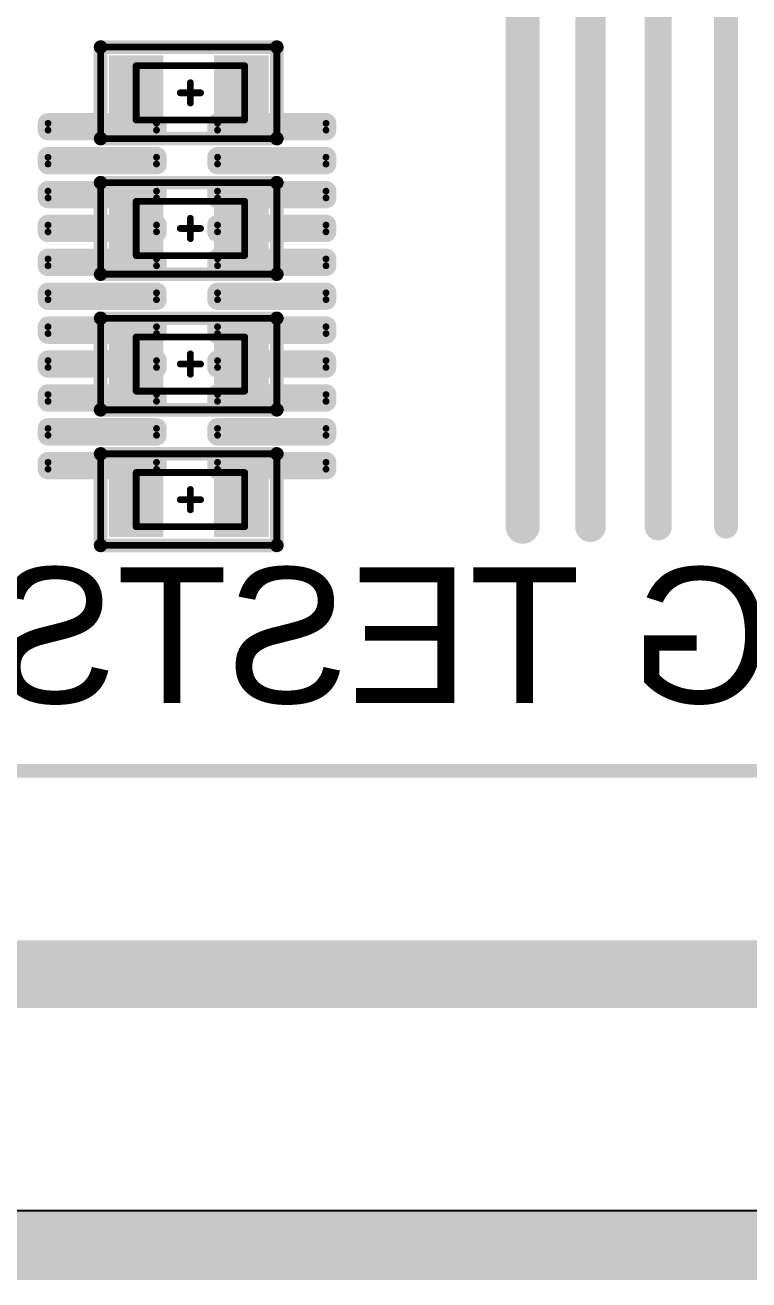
# Model space of a CAD drawing. Header units: millimetres. Extents: x 169 to 355, y 129 to 253.
# Drawn here: x 253.36 to 264.04, y 129.49 to 148 of the extents above; entities that cross this region are included whole.
import ezdxf

# ---------------------------------------------------------------- set-up
doc = ezdxf.new("R2010")
doc.units = ezdxf.units.MM
for name, color, linetype in [('BottomLayer', 5, 'Continuous'), ('BottomOverlay', 54, 'Continuous'), ('BottomPaste', 16, 'Continuous'), ('BottomSolder', 6, 'Continuous'), ('InternalPlane1', 76, 'Continuous'), ('Mechanical1', 6, 'Continuous'), ('Mechanical15', 56, 'Continuous'), ('TopLayer', 1, 'Continuous'), ('TopOverlay', 2, 'Continuous'), ('TopPaste', 8, 'Continuous'), ('TopSolder', 216, 'Continuous')]:
    doc.layers.add(name, color=color, linetype=linetype)

# ---------------------------------------------------------------- blocks, each defined once
blk = doc.blocks.new('R0603_1486')
at = {"layer": 'Mechanical1', "const_width": 0.1}
for points in [[(0.8, 0.4), (-0.8, 0.4)], [(-0.8, 0.4), (-0.8, -0.4)], [(0.8, 0.4), (0.8, -0.4)], [(0.8, -0.4), (-0.8, -0.4)]]:
    blk.add_lwpolyline(points, dxfattribs=at)
at = {"layer": 'Mechanical1', "const_width": 0.05}
for points in [[(-0.825, 0.4, 1), (-0.775, 0.4, 1)], [(-0.825, 0.4, 1), (-0.775, 0.4, 1)], [(0.775, 0.4, 1), (0.825, 0.4, 1)], [(0.775, 0.4, 1), (0.825, 0.4, 1)], [(-0.825, -0.4, 1), (-0.775, -0.4, 1)], [(-0.825, -0.4, 1), (-0.775, -0.4, 1)], [(0.775, -0.4, 1), (0.825, -0.4, 1)], [(0.775, -0.4, 1), (0.825, -0.4, 1)]]:
    blk.add_lwpolyline(points, format="xyb", close=True, dxfattribs=at)
at = {"layer": 'Mechanical15', "const_width": 0.1}
for points in [[(1.325, 0.675), (-1.275, 0.675)], [(-1.275, 0.675), (-1.275, -0.675)], [(1.325, 0.675), (1.325, -0.675)], [(0, 0.15), (0, -0.15)], [(0.15, 0), (-0.15, 0)], [(1.325, -0.675), (-1.275, -0.675)]]:
    blk.add_lwpolyline(points, dxfattribs=at)
at = {"layer": 'Mechanical15', "const_width": 0.05}
for points in [[(-1.3, 0.675, 1), (-1.25, 0.675, 1)], [(-1.3, 0.675, 1), (-1.25, 0.675, 1)], [(1.3, 0.675, 1), (1.35, 0.675, 1)], [(1.3, 0.675, 1), (1.35, 0.675, 1)], [(-0.025, 0.15, 1), (0.025, 0.15, 1)], [(-0.175, 0, 1), (-0.125, 0, 1)], [(0.125, 0, 1), (0.175, 0, 1)], [(-0.025, -0.15, 1), (0.025, -0.15, 1)], [(-1.3, -0.675, 1), (-1.25, -0.675, 1)], [(-1.3, -0.675, 1), (-1.25, -0.675, 1)], [(1.3, -0.675, 1), (1.35, -0.675, 1)], [(1.3, -0.675, 1), (1.35, -0.675, 1)]]:
    blk.add_lwpolyline(points, format="xyb", close=True, dxfattribs=at)
at = {"layer": 'TopLayer'}
for points in [[(-1.05, 0.45), (-1.05, -0.45), (-0.45, 0.45), (-0.45, -0.45)], [(0.5, 0.45), (0.5, -0.45), (1.1, 0.45), (1.1, -0.45)]]:
    blk.add_solid(points, dxfattribs=at)
at = {"layer": 'TopOverlay', "const_width": 0.2}
for points in [[(1.325, 0.675), (-1.275, 0.675)], [(-1.275, 0.675), (-1.275, -0.675)], [(1.325, 0.675), (1.325, -0.675)], [(1.325, -0.675), (-1.275, -0.675)]]:
    blk.add_lwpolyline(points, dxfattribs=at)
at = {"layer": 'TopOverlay', "const_width": 0.1}
for points in [[(-1.325, 0.675, 1), (-1.225, 0.675, 1)], [(-1.325, 0.675, 1), (-1.225, 0.675, 1)], [(1.275, 0.675, 1), (1.375, 0.675, 1)], [(1.275, 0.675, 1), (1.375, 0.675, 1)], [(-1.325, -0.675, 1), (-1.225, -0.675, 1)], [(-1.325, -0.675, 1), (-1.225, -0.675, 1)], [(1.275, -0.675, 1), (1.375, -0.675, 1)], [(1.275, -0.675, 1), (1.375, -0.675, 1)]]:
    blk.add_lwpolyline(points, format="xyb", close=True, dxfattribs=at)
at = {"layer": 'TopPaste'}
for points in [[(-1.05, 0.45), (-1.05, -0.45), (-0.45, 0.45), (-0.45, -0.45)], [(0.5, 0.45), (0.5, -0.45), (1.1, 0.45), (1.1, -0.45)]]:
    blk.add_solid(points, dxfattribs=at)
at = {"layer": 'TopSolder'}
for points in [[(-1.152, 0.552), (-1.152, -0.552), (-0.348, 0.552), (-0.348, -0.552)], [(0.398, 0.552), (0.398, -0.552), (1.202, 0.552), (1.202, -0.552)]]:
    blk.add_solid(points, dxfattribs=at)
blk = doc.blocks.new('R0603_1487')
at = {"layer": 'Mechanical1', "const_width": 0.1}
for points in [[(0.8, 0.4), (-0.8, 0.4)], [(-0.8, 0.4), (-0.8, -0.4)], [(0.8, 0.4), (0.8, -0.4)], [(0.8, -0.4), (-0.8, -0.4)]]:
    blk.add_lwpolyline(points, dxfattribs=at)
at = {"layer": 'Mechanical1', "const_width": 0.05}
for points in [[(-0.825, 0.4, 1), (-0.775, 0.4, 1)], [(-0.825, 0.4, 1), (-0.775, 0.4, 1)], [(0.775, 0.4, 1), (0.825, 0.4, 1)], [(0.775, 0.4, 1), (0.825, 0.4, 1)], [(-0.825, -0.4, 1), (-0.775, -0.4, 1)], [(-0.825, -0.4, 1), (-0.775, -0.4, 1)], [(0.775, -0.4, 1), (0.825, -0.4, 1)], [(0.775, -0.4, 1), (0.825, -0.4, 1)]]:
    blk.add_lwpolyline(points, format="xyb", close=True, dxfattribs=at)
at = {"layer": 'Mechanical15', "const_width": 0.1}
for points in [[(1.325, 0.675), (-1.275, 0.675)], [(-1.275, 0.675), (-1.275, -0.675)], [(1.325, 0.675), (1.325, -0.675)], [(0, 0.15), (0, -0.15)], [(0.15, 0), (-0.15, 0)], [(1.325, -0.675), (-1.275, -0.675)]]:
    blk.add_lwpolyline(points, dxfattribs=at)
at = {"layer": 'Mechanical15', "const_width": 0.05}
for points in [[(-1.3, 0.675, 1), (-1.25, 0.675, 1)], [(-1.3, 0.675, 1), (-1.25, 0.675, 1)], [(1.3, 0.675, 1), (1.35, 0.675, 1)], [(1.3, 0.675, 1), (1.35, 0.675, 1)], [(-0.025, 0.15, 1), (0.025, 0.15, 1)], [(-0.175, 0, 1), (-0.125, 0, 1)], [(0.125, 0, 1), (0.175, 0, 1)], [(-0.025, -0.15, 1), (0.025, -0.15, 1)], [(-1.3, -0.675, 1), (-1.25, -0.675, 1)], [(-1.3, -0.675, 1), (-1.25, -0.675, 1)], [(1.3, -0.675, 1), (1.35, -0.675, 1)], [(1.3, -0.675, 1), (1.35, -0.675, 1)]]:
    blk.add_lwpolyline(points, format="xyb", close=True, dxfattribs=at)
at = {"layer": 'TopLayer'}
for points in [[(-1.05, 0.45), (-1.05, -0.45), (-0.45, 0.45), (-0.45, -0.45)], [(0.5, 0.45), (0.5, -0.45), (1.1, 0.45), (1.1, -0.45)]]:
    blk.add_solid(points, dxfattribs=at)
at = {"layer": 'TopOverlay', "const_width": 0.2}
for points in [[(1.325, 0.675), (-1.275, 0.675)], [(-1.275, 0.675), (-1.275, -0.675)], [(1.325, 0.675), (1.325, -0.675)], [(1.325, -0.675), (-1.275, -0.675)]]:
    blk.add_lwpolyline(points, dxfattribs=at)
at = {"layer": 'TopOverlay', "const_width": 0.1}
for points in [[(-1.325, 0.675, 1), (-1.225, 0.675, 1)], [(-1.325, 0.675, 1), (-1.225, 0.675, 1)], [(1.275, 0.675, 1), (1.375, 0.675, 1)], [(1.275, 0.675, 1), (1.375, 0.675, 1)], [(-1.325, -0.675, 1), (-1.225, -0.675, 1)], [(-1.325, -0.675, 1), (-1.225, -0.675, 1)], [(1.275, -0.675, 1), (1.375, -0.675, 1)], [(1.275, -0.675, 1), (1.375, -0.675, 1)]]:
    blk.add_lwpolyline(points, format="xyb", close=True, dxfattribs=at)
at = {"layer": 'TopPaste'}
for points in [[(-1.05, 0.45), (-1.05, -0.45), (-0.45, 0.45), (-0.45, -0.45)], [(0.5, 0.45), (0.5, -0.45), (1.1, 0.45), (1.1, -0.45)]]:
    blk.add_solid(points, dxfattribs=at)
at = {"layer": 'TopSolder'}
for points in [[(-1.152, 0.552), (-1.152, -0.552), (-0.348, 0.552), (-0.348, -0.552)], [(0.398, 0.552), (0.398, -0.552), (1.202, 0.552), (1.202, -0.552)]]:
    blk.add_solid(points, dxfattribs=at)
blk = doc.blocks.new('R0603_1488')
at = {"layer": 'Mechanical1', "const_width": 0.1}
for points in [[(0.8, 0.4), (-0.8, 0.4)], [(-0.8, 0.4), (-0.8, -0.4)], [(0.8, 0.4), (0.8, -0.4)], [(0.8, -0.4), (-0.8, -0.4)]]:
    blk.add_lwpolyline(points, dxfattribs=at)
at = {"layer": 'Mechanical1', "const_width": 0.05}
for points in [[(-0.825, 0.4, 1), (-0.775, 0.4, 1)], [(-0.825, 0.4, 1), (-0.775, 0.4, 1)], [(0.775, 0.4, 1), (0.825, 0.4, 1)], [(0.775, 0.4, 1), (0.825, 0.4, 1)], [(-0.825, -0.4, 1), (-0.775, -0.4, 1)], [(-0.825, -0.4, 1), (-0.775, -0.4, 1)], [(0.775, -0.4, 1), (0.825, -0.4, 1)], [(0.775, -0.4, 1), (0.825, -0.4, 1)]]:
    blk.add_lwpolyline(points, format="xyb", close=True, dxfattribs=at)
at = {"layer": 'Mechanical15', "const_width": 0.1}
for points in [[(1.325, 0.675), (-1.275, 0.675)], [(-1.275, 0.675), (-1.275, -0.675)], [(1.325, 0.675), (1.325, -0.675)], [(0, 0.15), (0, -0.15)], [(0.15, 0), (-0.15, 0)], [(1.325, -0.675), (-1.275, -0.675)]]:
    blk.add_lwpolyline(points, dxfattribs=at)
at = {"layer": 'Mechanical15', "const_width": 0.05}
for points in [[(-1.3, 0.675, 1), (-1.25, 0.675, 1)], [(-1.3, 0.675, 1), (-1.25, 0.675, 1)], [(1.3, 0.675, 1), (1.35, 0.675, 1)], [(1.3, 0.675, 1), (1.35, 0.675, 1)], [(-0.025, 0.15, 1), (0.025, 0.15, 1)], [(-0.175, 0, 1), (-0.125, 0, 1)], [(0.125, 0, 1), (0.175, 0, 1)], [(-0.025, -0.15, 1), (0.025, -0.15, 1)], [(-1.3, -0.675, 1), (-1.25, -0.675, 1)], [(-1.3, -0.675, 1), (-1.25, -0.675, 1)], [(1.3, -0.675, 1), (1.35, -0.675, 1)], [(1.3, -0.675, 1), (1.35, -0.675, 1)]]:
    blk.add_lwpolyline(points, format="xyb", close=True, dxfattribs=at)
at = {"layer": 'TopLayer'}
for points in [[(-1.05, 0.45), (-1.05, -0.45), (-0.45, 0.45), (-0.45, -0.45)], [(0.5, 0.45), (0.5, -0.45), (1.1, 0.45), (1.1, -0.45)]]:
    blk.add_solid(points, dxfattribs=at)
at = {"layer": 'TopOverlay', "const_width": 0.2}
for points in [[(1.325, 0.675), (-1.275, 0.675)], [(-1.275, 0.675), (-1.275, -0.675)], [(1.325, 0.675), (1.325, -0.675)], [(1.325, -0.675), (-1.275, -0.675)]]:
    blk.add_lwpolyline(points, dxfattribs=at)
at = {"layer": 'TopOverlay', "const_width": 0.1}
for points in [[(-1.325, 0.675, 1), (-1.225, 0.675, 1)], [(-1.325, 0.675, 1), (-1.225, 0.675, 1)], [(1.275, 0.675, 1), (1.375, 0.675, 1)], [(1.275, 0.675, 1), (1.375, 0.675, 1)], [(-1.325, -0.675, 1), (-1.225, -0.675, 1)], [(-1.325, -0.675, 1), (-1.225, -0.675, 1)], [(1.275, -0.675, 1), (1.375, -0.675, 1)], [(1.275, -0.675, 1), (1.375, -0.675, 1)]]:
    blk.add_lwpolyline(points, format="xyb", close=True, dxfattribs=at)
at = {"layer": 'TopPaste'}
for points in [[(-1.05, 0.45), (-1.05, -0.45), (-0.45, 0.45), (-0.45, -0.45)], [(0.5, 0.45), (0.5, -0.45), (1.1, 0.45), (1.1, -0.45)]]:
    blk.add_solid(points, dxfattribs=at)
at = {"layer": 'TopSolder'}
for points in [[(-1.152, 0.552), (-1.152, -0.552), (-0.348, 0.552), (-0.348, -0.552)], [(0.398, 0.552), (0.398, -0.552), (1.202, 0.552), (1.202, -0.552)]]:
    blk.add_solid(points, dxfattribs=at)
blk = doc.blocks.new('R0603_1489')
at = {"layer": 'Mechanical1', "const_width": 0.1}
for points in [[(0.8, 0.4), (-0.8, 0.4)], [(-0.8, 0.4), (-0.8, -0.4)], [(0.8, 0.4), (0.8, -0.4)], [(0.8, -0.4), (-0.8, -0.4)]]:
    blk.add_lwpolyline(points, dxfattribs=at)
at = {"layer": 'Mechanical1', "const_width": 0.05}
for points in [[(-0.825, 0.4, 1), (-0.775, 0.4, 1)], [(-0.825, 0.4, 1), (-0.775, 0.4, 1)], [(0.775, 0.4, 1), (0.825, 0.4, 1)], [(0.775, 0.4, 1), (0.825, 0.4, 1)], [(-0.825, -0.4, 1), (-0.775, -0.4, 1)], [(-0.825, -0.4, 1), (-0.775, -0.4, 1)], [(0.775, -0.4, 1), (0.825, -0.4, 1)], [(0.775, -0.4, 1), (0.825, -0.4, 1)]]:
    blk.add_lwpolyline(points, format="xyb", close=True, dxfattribs=at)
at = {"layer": 'Mechanical15', "const_width": 0.1}
for points in [[(1.325, 0.675), (-1.275, 0.675)], [(-1.275, 0.675), (-1.275, -0.675)], [(1.325, 0.675), (1.325, -0.675)], [(0, 0.15), (0, -0.15)], [(0.15, 0), (-0.15, 0)], [(1.325, -0.675), (-1.275, -0.675)]]:
    blk.add_lwpolyline(points, dxfattribs=at)
at = {"layer": 'Mechanical15', "const_width": 0.05}
for points in [[(-1.3, 0.675, 1), (-1.25, 0.675, 1)], [(-1.3, 0.675, 1), (-1.25, 0.675, 1)], [(1.3, 0.675, 1), (1.35, 0.675, 1)], [(1.3, 0.675, 1), (1.35, 0.675, 1)], [(-0.025, 0.15, 1), (0.025, 0.15, 1)], [(-0.175, 0, 1), (-0.125, 0, 1)], [(0.125, 0, 1), (0.175, 0, 1)], [(-0.025, -0.15, 1), (0.025, -0.15, 1)], [(-1.3, -0.675, 1), (-1.25, -0.675, 1)], [(-1.3, -0.675, 1), (-1.25, -0.675, 1)], [(1.3, -0.675, 1), (1.35, -0.675, 1)], [(1.3, -0.675, 1), (1.35, -0.675, 1)]]:
    blk.add_lwpolyline(points, format="xyb", close=True, dxfattribs=at)
at = {"layer": 'TopLayer'}
for points in [[(-1.05, 0.45), (-1.05, -0.45), (-0.45, 0.45), (-0.45, -0.45)], [(0.5, 0.45), (0.5, -0.45), (1.1, 0.45), (1.1, -0.45)]]:
    blk.add_solid(points, dxfattribs=at)
at = {"layer": 'TopOverlay', "const_width": 0.2}
for points in [[(1.325, 0.675), (-1.275, 0.675)], [(-1.275, 0.675), (-1.275, -0.675)], [(1.325, 0.675), (1.325, -0.675)], [(1.325, -0.675), (-1.275, -0.675)]]:
    blk.add_lwpolyline(points, dxfattribs=at)
at = {"layer": 'TopOverlay', "const_width": 0.1}
for points in [[(-1.325, 0.675, 1), (-1.225, 0.675, 1)], [(-1.325, 0.675, 1), (-1.225, 0.675, 1)], [(1.275, 0.675, 1), (1.375, 0.675, 1)], [(1.275, 0.675, 1), (1.375, 0.675, 1)], [(-1.325, -0.675, 1), (-1.225, -0.675, 1)], [(-1.325, -0.675, 1), (-1.225, -0.675, 1)], [(1.275, -0.675, 1), (1.375, -0.675, 1)], [(1.275, -0.675, 1), (1.375, -0.675, 1)]]:
    blk.add_lwpolyline(points, format="xyb", close=True, dxfattribs=at)
at = {"layer": 'TopPaste'}
for points in [[(-1.05, 0.45), (-1.05, -0.45), (-0.45, 0.45), (-0.45, -0.45)], [(0.5, 0.45), (0.5, -0.45), (1.1, 0.45), (1.1, -0.45)]]:
    blk.add_solid(points, dxfattribs=at)
at = {"layer": 'TopSolder'}
for points in [[(-1.152, 0.552), (-1.152, -0.552), (-0.348, 0.552), (-0.348, -0.552)], [(0.398, 0.552), (0.398, -0.552), (1.202, 0.552), (1.202, -0.552)]]:
    blk.add_solid(points, dxfattribs=at)

msp = doc.modelspace()

# ---------------------------------------------------------------- linework, layer by layer
at = {"layer": 'BottomLayer'}
for points, const_width in [([(260.7, 140.6), (260.7, 164.6)], 0.5), ([(261.7, 140.6), (261.7, 164.6)], 0.45), ([(262.7, 140.6), (262.7, 164.6)], 0.4), ([(263.7, 140.6), (263.7, 164.6)], 0.35), ([(174, 134), (336, 134)], 1)]:
    msp.add_lwpolyline(points, dxfattribs=dict(at, const_width=const_width))
for points, const_width in [([(253.675, 146.55, 1), (253.725, 146.55, 1)], 0.05), ([(255.275, 146.55, 1), (255.325, 146.55, 1)], 0.05), ([(256.175, 146.55, 1), (256.225, 146.55, 1)], 0.05), ([(257.775, 146.55, 1), (257.825, 146.55, 1)], 0.05), ([(253.675, 146.45, 1), (253.725, 146.45, 1)], 0.05), ([(255.275, 146.45, 1), (255.325, 146.45, 1)], 0.05), ([(256.175, 146.45, 1), (256.225, 146.45, 1)], 0.05), ([(257.775, 146.45, 1), (257.825, 146.45, 1)], 0.05), ([(253.675, 146.05, 1), (253.725, 146.05, 1)], 0.05), ([(255.275, 146.05, 1), (255.325, 146.05, 1)], 0.05), ([(256.175, 146.05, 1), (256.225, 146.05, 1)], 0.05), ([(257.775, 146.05, 1), (257.825, 146.05, 1)], 0.05), ([(253.675, 145.95, 1), (253.725, 145.95, 1)], 0.05), ([(255.275, 145.95, 1), (255.325, 145.95, 1)], 0.05), ([(256.175, 145.95, 1), (256.225, 145.95, 1)], 0.05), ([(257.775, 145.95, 1), (257.825, 145.95, 1)], 0.05), ([(253.675, 145.55, 1), (253.725, 145.55, 1)], 0.05), ([(253.675, 145.45, 1), (253.725, 145.45, 1)], 0.05), ([(255.275, 145.55, 1), (255.325, 145.55, 1)], 0.05), ([(255.275, 145.45, 1), (255.325, 145.45, 1)], 0.05), ([(256.175, 145.55, 1), (256.225, 145.55, 1)], 0.05), ([(256.175, 145.45, 1), (256.225, 145.45, 1)], 0.05), ([(257.775, 145.55, 1), (257.825, 145.55, 1)], 0.05), ([(257.775, 145.45, 1), (257.825, 145.45, 1)], 0.05), ([(253.675, 145.05, 1), (253.725, 145.05, 1)], 0.05), ([(255.275, 145.05, 1), (255.325, 145.05, 1)], 0.05), ([(256.175, 145.05, 1), (256.225, 145.05, 1)], 0.05), ([(257.775, 145.05, 1), (257.825, 145.05, 1)], 0.05), ([(253.675, 144.95, 1), (253.725, 144.95, 1)], 0.05), ([(255.275, 144.95, 1), (255.325, 144.95, 1)], 0.05), ([(256.175, 144.95, 1), (256.225, 144.95, 1)], 0.05), ([(257.775, 144.95, 1), (257.825, 144.95, 1)], 0.05), ([(253.675, 144.55, 1), (253.725, 144.55, 1)], 0.05), ([(255.275, 144.55, 1), (255.325, 144.55, 1)], 0.05), ([(256.175, 144.55, 1), (256.225, 144.55, 1)], 0.05), ([(257.775, 144.55, 1), (257.825, 144.55, 1)], 0.05), ([(253.675, 144.45, 1), (253.725, 144.45, 1)], 0.05), ([(255.275, 144.45, 1), (255.325, 144.45, 1)], 0.05), ([(256.175, 144.45, 1), (256.225, 144.45, 1)], 0.05), ([(257.775, 144.45, 1), (257.825, 144.45, 1)], 0.05), ([(253.675, 144.05, 1), (253.725, 144.05, 1)], 0.05), ([(253.675, 143.95, 1), (253.725, 143.95, 1)], 0.05), ([(255.275, 144.05, 1), (255.325, 144.05, 1)], 0.05), ([(255.275, 143.95, 1), (255.325, 143.95, 1)], 0.05), ([(256.175, 144.05, 1), (256.225, 144.05, 1)], 0.05), ([(256.175, 143.95, 1), (256.225, 143.95, 1)], 0.05), ([(257.775, 144.05, 1), (257.825, 144.05, 1)], 0.05), ([(257.775, 143.95, 1), (257.825, 143.95, 1)], 0.05), ([(253.675, 143.55, 1), (253.725, 143.55, 1)], 0.05), ([(253.675, 143.45, 1), (253.725, 143.45, 1)], 0.05), ([(255.275, 143.55, 1), (255.325, 143.55, 1)], 0.05), ([(255.275, 143.45, 1), (255.325, 143.45, 1)], 0.05), ([(256.175, 143.55, 1), (256.225, 143.55, 1)], 0.05), ([(256.175, 143.45, 1), (256.225, 143.45, 1)], 0.05), ([(257.775, 143.55, 1), (257.825, 143.55, 1)], 0.05), ([(257.775, 143.45, 1), (257.825, 143.45, 1)], 0.05), ([(253.675, 143.05, 1), (253.725, 143.05, 1)], 0.05), ([(255.275, 143.05, 1), (255.325, 143.05, 1)], 0.05), ([(256.175, 143.05, 1), (256.225, 143.05, 1)], 0.05), ([(257.775, 143.05, 1), (257.825, 143.05, 1)], 0.05), ([(253.675, 142.95, 1), (253.725, 142.95, 1)], 0.05), ([(255.275, 142.95, 1), (255.325, 142.95, 1)], 0.05), ([(256.175, 142.95, 1), (256.225, 142.95, 1)], 0.05), ([(257.775, 142.95, 1), (257.825, 142.95, 1)], 0.05), ([(253.675, 142.55, 1), (253.725, 142.55, 1)], 0.05), ([(255.275, 142.55, 1), (255.325, 142.55, 1)], 0.05), ([(256.175, 142.55, 1), (256.225, 142.55, 1)], 0.05), ([(257.775, 142.55, 1), (257.825, 142.55, 1)], 0.05), ([(253.675, 142.45, 1), (253.725, 142.45, 1)], 0.05), ([(255.275, 142.45, 1), (255.325, 142.45, 1)], 0.05), ([(256.175, 142.45, 1), (256.225, 142.45, 1)], 0.05), ([(257.775, 142.45, 1), (257.825, 142.45, 1)], 0.05), ([(253.675, 142.05, 1), (253.725, 142.05, 1)], 0.05), ([(253.675, 141.95, 1), (253.725, 141.95, 1)], 0.05), ([(255.275, 142.05, 1), (255.325, 142.05, 1)], 0.05), ([(255.275, 141.95, 1), (255.325, 141.95, 1)], 0.05), ([(256.175, 142.05, 1), (256.225, 142.05, 1)], 0.05), ([(256.175, 141.95, 1), (256.225, 141.95, 1)], 0.05), ([(257.775, 142.05, 1), (257.825, 142.05, 1)], 0.05), ([(257.775, 141.95, 1), (257.825, 141.95, 1)], 0.05), ([(253.675, 141.55, 1), (253.725, 141.55, 1)], 0.05), ([(255.275, 141.55, 1), (255.325, 141.55, 1)], 0.05), ([(256.175, 141.55, 1), (256.225, 141.55, 1)], 0.05), ([(257.775, 141.55, 1), (257.825, 141.55, 1)], 0.05), ([(253.675, 141.45, 1), (253.725, 141.45, 1)], 0.05), ([(255.275, 141.45, 1), (255.325, 141.45, 1)], 0.05), ([(256.175, 141.45, 1), (256.225, 141.45, 1)], 0.05), ([(257.775, 141.45, 1), (257.825, 141.45, 1)], 0.05), ([(260.575, 140.6, 1), (260.825, 140.6, 1)], 0.25), ([(261.588, 140.6, 1), (261.813, 140.6, 1)], 0.225), ([(262.6, 140.6, 1), (262.8, 140.6, 1)], 0.2), ([(263.613, 140.6, 1), (263.788, 140.6, 1)], 0.175)]:
    msp.add_lwpolyline(points, format="xyb", close=True, dxfattribs=dict(at, const_width=const_width))
for points in [[(253.7, 146.4), (255.3, 146.4), (253.7, 146.6), (255.3, 146.6)], [(256.2, 146.4), (257.8, 146.4), (256.2, 146.6), (257.8, 146.6)], [(253.65, 146.45), (255.35, 146.45), (253.65, 146.55), (255.35, 146.55)], [(256.15, 146.45), (257.85, 146.45), (256.15, 146.55), (257.85, 146.55)], [(253.65, 145.95), (255.35, 145.95), (253.65, 146.05), (255.35, 146.05)], [(253.7, 145.9), (255.3, 145.9), (253.7, 146.1), (255.3, 146.1)], [(256.15, 145.95), (257.85, 145.95), (256.15, 146.05), (257.85, 146.05)], [(256.2, 145.9), (257.8, 145.9), (256.2, 146.1), (257.8, 146.1)], [(253.65, 145.45), (255.35, 145.45), (253.65, 145.55), (255.35, 145.55)], [(253.7, 145.4), (255.3, 145.4), (253.7, 145.6), (255.3, 145.6)], [(256.15, 145.45), (257.85, 145.45), (256.15, 145.55), (257.85, 145.55)], [(256.2, 145.4), (257.8, 145.4), (256.2, 145.6), (257.8, 145.6)], [(253.7, 144.9), (255.3, 144.9), (253.7, 145.1), (255.3, 145.1)], [(256.2, 144.9), (257.8, 144.9), (256.2, 145.1), (257.8, 145.1)], [(253.65, 144.95), (255.35, 144.95), (253.65, 145.05), (255.35, 145.05)], [(256.15, 144.95), (257.85, 144.95), (256.15, 145.05), (257.85, 145.05)], [(253.65, 144.45), (255.35, 144.45), (253.65, 144.55), (255.35, 144.55)], [(253.7, 144.4), (255.3, 144.4), (253.7, 144.6), (255.3, 144.6)], [(256.15, 144.45), (257.85, 144.45), (256.15, 144.55), (257.85, 144.55)], [(256.2, 144.4), (257.8, 144.4), (256.2, 144.6), (257.8, 144.6)], [(253.65, 143.95), (255.35, 143.95), (253.65, 144.05), (255.35, 144.05)], [(253.7, 143.9), (255.3, 143.9), (253.7, 144.1), (255.3, 144.1)], [(256.15, 143.95), (257.85, 143.95), (256.15, 144.05), (257.85, 144.05)], [(256.2, 143.9), (257.8, 143.9), (256.2, 144.1), (257.8, 144.1)], [(253.65, 143.45), (255.35, 143.45), (253.65, 143.55), (255.35, 143.55)], [(253.7, 143.4), (255.3, 143.4), (253.7, 143.6), (255.3, 143.6)], [(256.15, 143.45), (257.85, 143.45), (256.15, 143.55), (257.85, 143.55)], [(256.2, 143.4), (257.8, 143.4), (256.2, 143.6), (257.8, 143.6)], [(253.7, 142.9), (255.3, 142.9), (253.7, 143.1), (255.3, 143.1)], [(256.2, 142.9), (257.8, 142.9), (256.2, 143.1), (257.8, 143.1)], [(253.65, 142.95), (255.35, 142.95), (253.65, 143.05), (255.35, 143.05)], [(256.15, 142.95), (257.85, 142.95), (256.15, 143.05), (257.85, 143.05)], [(253.65, 142.45), (255.35, 142.45), (253.65, 142.55), (255.35, 142.55)], [(253.7, 142.4), (255.3, 142.4), (253.7, 142.6), (255.3, 142.6)], [(256.15, 142.45), (257.85, 142.45), (256.15, 142.55), (257.85, 142.55)], [(256.2, 142.4), (257.8, 142.4), (256.2, 142.6), (257.8, 142.6)], [(253.65, 141.95), (255.35, 141.95), (253.65, 142.05), (255.35, 142.05)], [(253.7, 141.9), (255.3, 141.9), (253.7, 142.1), (255.3, 142.1)], [(256.15, 141.95), (257.85, 141.95), (256.15, 142.05), (257.85, 142.05)], [(256.2, 141.9), (257.8, 141.9), (256.2, 142.1), (257.8, 142.1)], [(253.7, 141.4), (255.3, 141.4), (253.7, 141.6), (255.3, 141.6)], [(256.2, 141.4), (257.8, 141.4), (256.2, 141.6), (257.8, 141.6)], [(253.65, 141.45), (255.35, 141.45), (253.65, 141.55), (255.35, 141.55)], [(256.15, 141.45), (257.85, 141.45), (256.15, 141.55), (257.85, 141.55)]]:
    msp.add_solid(points, dxfattribs=at)
at = {"layer": 'BottomOverlay', "const_width": 0.2}
msp.add_lwpolyline([(242, 137), (289.25, 137)], dxfattribs=at)
at = {"layer": 'BottomPaste', "const_width": 0.05}
for points in [[(253.675, 146.55, 1), (253.725, 146.55, 1)], [(255.275, 146.55, 1), (255.325, 146.55, 1)], [(256.175, 146.55, 1), (256.225, 146.55, 1)], [(257.775, 146.55, 1), (257.825, 146.55, 1)], [(253.675, 146.45, 1), (253.725, 146.45, 1)], [(255.275, 146.45, 1), (255.325, 146.45, 1)], [(256.175, 146.45, 1), (256.225, 146.45, 1)], [(257.775, 146.45, 1), (257.825, 146.45, 1)], [(253.675, 146.05, 1), (253.725, 146.05, 1)], [(255.275, 146.05, 1), (255.325, 146.05, 1)], [(256.175, 146.05, 1), (256.225, 146.05, 1)], [(257.775, 146.05, 1), (257.825, 146.05, 1)], [(253.675, 145.95, 1), (253.725, 145.95, 1)], [(255.275, 145.95, 1), (255.325, 145.95, 1)], [(256.175, 145.95, 1), (256.225, 145.95, 1)], [(257.775, 145.95, 1), (257.825, 145.95, 1)], [(253.675, 145.55, 1), (253.725, 145.55, 1)], [(253.675, 145.45, 1), (253.725, 145.45, 1)], [(255.275, 145.55, 1), (255.325, 145.55, 1)], [(255.275, 145.45, 1), (255.325, 145.45, 1)], [(256.175, 145.55, 1), (256.225, 145.55, 1)], [(256.175, 145.45, 1), (256.225, 145.45, 1)], [(257.775, 145.55, 1), (257.825, 145.55, 1)], [(257.775, 145.45, 1), (257.825, 145.45, 1)], [(253.675, 145.05, 1), (253.725, 145.05, 1)], [(255.275, 145.05, 1), (255.325, 145.05, 1)], [(256.175, 145.05, 1), (256.225, 145.05, 1)], [(257.775, 145.05, 1), (257.825, 145.05, 1)], [(253.675, 144.95, 1), (253.725, 144.95, 1)], [(255.275, 144.95, 1), (255.325, 144.95, 1)], [(256.175, 144.95, 1), (256.225, 144.95, 1)], [(257.775, 144.95, 1), (257.825, 144.95, 1)], [(253.675, 144.55, 1), (253.725, 144.55, 1)], [(255.275, 144.55, 1), (255.325, 144.55, 1)], [(256.175, 144.55, 1), (256.225, 144.55, 1)], [(257.775, 144.55, 1), (257.825, 144.55, 1)], [(253.675, 144.45, 1), (253.725, 144.45, 1)], [(255.275, 144.45, 1), (255.325, 144.45, 1)], [(256.175, 144.45, 1), (256.225, 144.45, 1)], [(257.775, 144.45, 1), (257.825, 144.45, 1)], [(253.675, 144.05, 1), (253.725, 144.05, 1)], [(253.675, 143.95, 1), (253.725, 143.95, 1)], [(255.275, 144.05, 1), (255.325, 144.05, 1)], [(255.275, 143.95, 1), (255.325, 143.95, 1)], [(256.175, 144.05, 1), (256.225, 144.05, 1)], [(256.175, 143.95, 1), (256.225, 143.95, 1)], [(257.775, 144.05, 1), (257.825, 144.05, 1)], [(257.775, 143.95, 1), (257.825, 143.95, 1)], [(253.675, 143.55, 1), (253.725, 143.55, 1)], [(253.675, 143.45, 1), (253.725, 143.45, 1)], [(255.275, 143.55, 1), (255.325, 143.55, 1)], [(255.275, 143.45, 1), (255.325, 143.45, 1)], [(256.175, 143.55, 1), (256.225, 143.55, 1)], [(256.175, 143.45, 1), (256.225, 143.45, 1)], [(257.775, 143.55, 1), (257.825, 143.55, 1)], [(257.775, 143.45, 1), (257.825, 143.45, 1)], [(253.675, 143.05, 1), (253.725, 143.05, 1)], [(255.275, 143.05, 1), (255.325, 143.05, 1)], [(256.175, 143.05, 1), (256.225, 143.05, 1)], [(257.775, 143.05, 1), (257.825, 143.05, 1)], [(253.675, 142.95, 1), (253.725, 142.95, 1)], [(255.275, 142.95, 1), (255.325, 142.95, 1)], [(256.175, 142.95, 1), (256.225, 142.95, 1)], [(257.775, 142.95, 1), (257.825, 142.95, 1)], [(253.675, 142.55, 1), (253.725, 142.55, 1)], [(255.275, 142.55, 1), (255.325, 142.55, 1)], [(256.175, 142.55, 1), (256.225, 142.55, 1)], [(257.775, 142.55, 1), (257.825, 142.55, 1)], [(253.675, 142.45, 1), (253.725, 142.45, 1)], [(255.275, 142.45, 1), (255.325, 142.45, 1)], [(256.175, 142.45, 1), (256.225, 142.45, 1)], [(257.775, 142.45, 1), (257.825, 142.45, 1)], [(253.675, 142.05, 1), (253.725, 142.05, 1)], [(253.675, 141.95, 1), (253.725, 141.95, 1)], [(255.275, 142.05, 1), (255.325, 142.05, 1)], [(255.275, 141.95, 1), (255.325, 141.95, 1)], [(256.175, 142.05, 1), (256.225, 142.05, 1)], [(256.175, 141.95, 1), (256.225, 141.95, 1)], [(257.775, 142.05, 1), (257.825, 142.05, 1)], [(257.775, 141.95, 1), (257.825, 141.95, 1)], [(253.675, 141.55, 1), (253.725, 141.55, 1)], [(255.275, 141.55, 1), (255.325, 141.55, 1)], [(256.175, 141.55, 1), (256.225, 141.55, 1)], [(257.775, 141.55, 1), (257.825, 141.55, 1)], [(253.675, 141.45, 1), (253.725, 141.45, 1)], [(255.275, 141.45, 1), (255.325, 141.45, 1)], [(256.175, 141.45, 1), (256.225, 141.45, 1)], [(257.775, 141.45, 1), (257.825, 141.45, 1)]]:
    msp.add_lwpolyline(points, format="xyb", close=True, dxfattribs=at)
at = {"layer": 'BottomPaste'}
for points in [[(253.7, 146.4), (255.3, 146.4), (253.7, 146.6), (255.3, 146.6)], [(256.2, 146.4), (257.8, 146.4), (256.2, 146.6), (257.8, 146.6)], [(253.65, 146.45), (255.35, 146.45), (253.65, 146.55), (255.35, 146.55)], [(256.15, 146.45), (257.85, 146.45), (256.15, 146.55), (257.85, 146.55)], [(253.65, 145.95), (255.35, 145.95), (253.65, 146.05), (255.35, 146.05)], [(253.7, 145.9), (255.3, 145.9), (253.7, 146.1), (255.3, 146.1)], [(256.15, 145.95), (257.85, 145.95), (256.15, 146.05), (257.85, 146.05)], [(256.2, 145.9), (257.8, 145.9), (256.2, 146.1), (257.8, 146.1)], [(253.65, 145.45), (255.35, 145.45), (253.65, 145.55), (255.35, 145.55)], [(253.7, 145.4), (255.3, 145.4), (253.7, 145.6), (255.3, 145.6)], [(256.15, 145.45), (257.85, 145.45), (256.15, 145.55), (257.85, 145.55)], [(256.2, 145.4), (257.8, 145.4), (256.2, 145.6), (257.8, 145.6)], [(253.7, 144.9), (255.3, 144.9), (253.7, 145.1), (255.3, 145.1)], [(256.2, 144.9), (257.8, 144.9), (256.2, 145.1), (257.8, 145.1)], [(253.65, 144.95), (255.35, 144.95), (253.65, 145.05), (255.35, 145.05)], [(256.15, 144.95), (257.85, 144.95), (256.15, 145.05), (257.85, 145.05)], [(253.65, 144.45), (255.35, 144.45), (253.65, 144.55), (255.35, 144.55)], [(253.7, 144.4), (255.3, 144.4), (253.7, 144.6), (255.3, 144.6)], [(256.15, 144.45), (257.85, 144.45), (256.15, 144.55), (257.85, 144.55)], [(256.2, 144.4), (257.8, 144.4), (256.2, 144.6), (257.8, 144.6)], [(253.65, 143.95), (255.35, 143.95), (253.65, 144.05), (255.35, 144.05)], [(253.7, 143.9), (255.3, 143.9), (253.7, 144.1), (255.3, 144.1)], [(256.15, 143.95), (257.85, 143.95), (256.15, 144.05), (257.85, 144.05)], [(256.2, 143.9), (257.8, 143.9), (256.2, 144.1), (257.8, 144.1)], [(253.65, 143.45), (255.35, 143.45), (253.65, 143.55), (255.35, 143.55)], [(253.7, 143.4), (255.3, 143.4), (253.7, 143.6), (255.3, 143.6)], [(256.15, 143.45), (257.85, 143.45), (256.15, 143.55), (257.85, 143.55)], [(256.2, 143.4), (257.8, 143.4), (256.2, 143.6), (257.8, 143.6)], [(253.7, 142.9), (255.3, 142.9), (253.7, 143.1), (255.3, 143.1)], [(256.2, 142.9), (257.8, 142.9), (256.2, 143.1), (257.8, 143.1)], [(253.65, 142.95), (255.35, 142.95), (253.65, 143.05), (255.35, 143.05)], [(256.15, 142.95), (257.85, 142.95), (256.15, 143.05), (257.85, 143.05)], [(253.65, 142.45), (255.35, 142.45), (253.65, 142.55), (255.35, 142.55)], [(253.7, 142.4), (255.3, 142.4), (253.7, 142.6), (255.3, 142.6)], [(256.15, 142.45), (257.85, 142.45), (256.15, 142.55), (257.85, 142.55)], [(256.2, 142.4), (257.8, 142.4), (256.2, 142.6), (257.8, 142.6)], [(253.65, 141.95), (255.35, 141.95), (253.65, 142.05), (255.35, 142.05)], [(253.7, 141.9), (255.3, 141.9), (253.7, 142.1), (255.3, 142.1)], [(256.15, 141.95), (257.85, 141.95), (256.15, 142.05), (257.85, 142.05)], [(256.2, 141.9), (257.8, 141.9), (256.2, 142.1), (257.8, 142.1)], [(253.7, 141.4), (255.3, 141.4), (253.7, 141.6), (255.3, 141.6)], [(256.2, 141.4), (257.8, 141.4), (256.2, 141.6), (257.8, 141.6)], [(253.65, 141.45), (255.35, 141.45), (253.65, 141.55), (255.35, 141.55)], [(256.15, 141.45), (257.85, 141.45), (256.15, 141.55), (257.85, 141.55)]]:
    msp.add_solid(points, dxfattribs=at)
at = {"layer": 'BottomSolder', "const_width": 0.152}
for points in [[(253.624, 146.55, 1), (253.776, 146.55, 1)], [(253.624, 146.45, 1), (253.776, 146.45, 1)], [(255.224, 146.55, 1), (255.376, 146.55, 1)], [(255.224, 146.45, 1), (255.376, 146.45, 1)], [(256.124, 146.55, 1), (256.276, 146.55, 1)], [(256.124, 146.45, 1), (256.276, 146.45, 1)], [(257.724, 146.55, 1), (257.876, 146.55, 1)], [(257.724, 146.45, 1), (257.876, 146.45, 1)], [(253.624, 146.05, 1), (253.776, 146.05, 1)], [(253.624, 145.95, 1), (253.776, 145.95, 1)], [(255.224, 146.05, 1), (255.376, 146.05, 1)], [(255.224, 145.95, 1), (255.376, 145.95, 1)], [(256.124, 146.05, 1), (256.276, 146.05, 1)], [(256.124, 145.95, 1), (256.276, 145.95, 1)], [(257.724, 146.05, 1), (257.876, 146.05, 1)], [(257.724, 145.95, 1), (257.876, 145.95, 1)], [(253.624, 145.55, 1), (253.776, 145.55, 1)], [(255.224, 145.55, 1), (255.376, 145.55, 1)], [(256.124, 145.55, 1), (256.276, 145.55, 1)], [(257.724, 145.55, 1), (257.876, 145.55, 1)], [(253.624, 145.45, 1), (253.776, 145.45, 1)], [(255.224, 145.45, 1), (255.376, 145.45, 1)], [(256.124, 145.45, 1), (256.276, 145.45, 1)], [(257.724, 145.45, 1), (257.876, 145.45, 1)], [(253.624, 145.05, 1), (253.776, 145.05, 1)], [(253.624, 144.95, 1), (253.776, 144.95, 1)], [(255.224, 145.05, 1), (255.376, 145.05, 1)], [(255.224, 144.95, 1), (255.376, 144.95, 1)], [(256.124, 145.05, 1), (256.276, 145.05, 1)], [(256.124, 144.95, 1), (256.276, 144.95, 1)], [(257.724, 145.05, 1), (257.876, 145.05, 1)], [(257.724, 144.95, 1), (257.876, 144.95, 1)], [(253.624, 144.55, 1), (253.776, 144.55, 1)], [(253.624, 144.45, 1), (253.776, 144.45, 1)], [(255.224, 144.55, 1), (255.376, 144.55, 1)], [(255.224, 144.45, 1), (255.376, 144.45, 1)], [(256.124, 144.55, 1), (256.276, 144.55, 1)], [(256.124, 144.45, 1), (256.276, 144.45, 1)], [(257.724, 144.55, 1), (257.876, 144.55, 1)], [(257.724, 144.45, 1), (257.876, 144.45, 1)], [(253.624, 144.05, 1), (253.776, 144.05, 1)], [(255.224, 144.05, 1), (255.376, 144.05, 1)], [(256.124, 144.05, 1), (256.276, 144.05, 1)], [(257.724, 144.05, 1), (257.876, 144.05, 1)], [(253.624, 143.95, 1), (253.776, 143.95, 1)], [(255.224, 143.95, 1), (255.376, 143.95, 1)], [(256.124, 143.95, 1), (256.276, 143.95, 1)], [(257.724, 143.95, 1), (257.876, 143.95, 1)], [(253.624, 143.55, 1), (253.776, 143.55, 1)], [(255.224, 143.55, 1), (255.376, 143.55, 1)], [(256.124, 143.55, 1), (256.276, 143.55, 1)], [(257.724, 143.55, 1), (257.876, 143.55, 1)], [(253.624, 143.45, 1), (253.776, 143.45, 1)], [(255.224, 143.45, 1), (255.376, 143.45, 1)], [(256.124, 143.45, 1), (256.276, 143.45, 1)], [(257.724, 143.45, 1), (257.876, 143.45, 1)], [(253.624, 143.05, 1), (253.776, 143.05, 1)], [(253.624, 142.95, 1), (253.776, 142.95, 1)], [(255.224, 143.05, 1), (255.376, 143.05, 1)], [(255.224, 142.95, 1), (255.376, 142.95, 1)], [(256.124, 143.05, 1), (256.276, 143.05, 1)], [(256.124, 142.95, 1), (256.276, 142.95, 1)], [(257.724, 143.05, 1), (257.876, 143.05, 1)], [(257.724, 142.95, 1), (257.876, 142.95, 1)], [(253.624, 142.55, 1), (253.776, 142.55, 1)], [(255.224, 142.55, 1), (255.376, 142.55, 1)], [(256.124, 142.55, 1), (256.276, 142.55, 1)], [(257.724, 142.55, 1), (257.876, 142.55, 1)], [(253.624, 142.45, 1), (253.776, 142.45, 1)], [(255.224, 142.45, 1), (255.376, 142.45, 1)], [(256.124, 142.45, 1), (256.276, 142.45, 1)], [(257.724, 142.45, 1), (257.876, 142.45, 1)], [(253.624, 142.05, 1), (253.776, 142.05, 1)], [(255.224, 142.05, 1), (255.376, 142.05, 1)], [(256.124, 142.05, 1), (256.276, 142.05, 1)], [(257.724, 142.05, 1), (257.876, 142.05, 1)], [(253.624, 141.95, 1), (253.776, 141.95, 1)], [(255.224, 141.95, 1), (255.376, 141.95, 1)], [(256.124, 141.95, 1), (256.276, 141.95, 1)], [(257.724, 141.95, 1), (257.876, 141.95, 1)], [(253.624, 141.55, 1), (253.776, 141.55, 1)], [(253.624, 141.45, 1), (253.776, 141.45, 1)], [(255.224, 141.55, 1), (255.376, 141.55, 1)], [(255.224, 141.45, 1), (255.376, 141.45, 1)], [(256.124, 141.55, 1), (256.276, 141.55, 1)], [(256.124, 141.45, 1), (256.276, 141.45, 1)], [(257.724, 141.55, 1), (257.876, 141.55, 1)], [(257.724, 141.45, 1), (257.876, 141.45, 1)]]:
    msp.add_lwpolyline(points, format="xyb", close=True, dxfattribs=at)
at = {"layer": 'BottomSolder'}
for points in [[(253.7, 146.298), (255.3, 146.298), (253.7, 146.702), (255.3, 146.702)], [(256.2, 146.298), (257.8, 146.298), (256.2, 146.702), (257.8, 146.702)], [(253.548, 146.45), (255.452, 146.45), (253.548, 146.55), (255.452, 146.55)], [(256.048, 146.45), (257.952, 146.45), (256.048, 146.55), (257.952, 146.55)], [(253.548, 145.95), (255.452, 145.95), (253.548, 146.05), (255.452, 146.05)], [(253.7, 145.798), (255.3, 145.798), (253.7, 146.202), (255.3, 146.202)], [(256.048, 145.95), (257.952, 145.95), (256.048, 146.05), (257.952, 146.05)], [(256.2, 145.798), (257.8, 145.798), (256.2, 146.202), (257.8, 146.202)], [(253.7, 145.298), (255.3, 145.298), (253.7, 145.702), (255.3, 145.702)], [(256.2, 145.298), (257.8, 145.298), (256.2, 145.702), (257.8, 145.702)], [(253.548, 145.45), (255.452, 145.45), (253.548, 145.55), (255.452, 145.55)], [(256.048, 145.45), (257.952, 145.45), (256.048, 145.55), (257.952, 145.55)], [(253.7, 144.798), (255.3, 144.798), (253.7, 145.202), (255.3, 145.202)], [(256.2, 144.798), (257.8, 144.798), (256.2, 145.202), (257.8, 145.202)], [(253.548, 144.95), (255.452, 144.95), (253.548, 145.05), (255.452, 145.05)], [(256.048, 144.95), (257.952, 144.95), (256.048, 145.05), (257.952, 145.05)], [(253.548, 144.45), (255.452, 144.45), (253.548, 144.55), (255.452, 144.55)], [(253.7, 144.298), (255.3, 144.298), (253.7, 144.702), (255.3, 144.702)], [(256.048, 144.45), (257.952, 144.45), (256.048, 144.55), (257.952, 144.55)], [(256.2, 144.298), (257.8, 144.298), (256.2, 144.702), (257.8, 144.702)], [(253.7, 143.798), (255.3, 143.798), (253.7, 144.202), (255.3, 144.202)], [(256.2, 143.798), (257.8, 143.798), (256.2, 144.202), (257.8, 144.202)], [(253.548, 143.95), (255.452, 143.95), (253.548, 144.05), (255.452, 144.05)], [(256.048, 143.95), (257.952, 143.95), (256.048, 144.05), (257.952, 144.05)], [(253.7, 143.298), (255.3, 143.298), (253.7, 143.702), (255.3, 143.702)], [(256.2, 143.298), (257.8, 143.298), (256.2, 143.702), (257.8, 143.702)], [(253.548, 143.45), (255.452, 143.45), (253.548, 143.55), (255.452, 143.55)], [(256.048, 143.45), (257.952, 143.45), (256.048, 143.55), (257.952, 143.55)], [(253.7, 142.798), (255.3, 142.798), (253.7, 143.202), (255.3, 143.202)], [(256.2, 142.798), (257.8, 142.798), (256.2, 143.202), (257.8, 143.202)], [(253.548, 142.95), (255.452, 142.95), (253.548, 143.05), (255.452, 143.05)], [(256.048, 142.95), (257.952, 142.95), (256.048, 143.05), (257.952, 143.05)], [(253.7, 142.298), (255.3, 142.298), (253.7, 142.702), (255.3, 142.702)], [(256.2, 142.298), (257.8, 142.298), (256.2, 142.702), (257.8, 142.702)], [(253.548, 142.45), (255.452, 142.45), (253.548, 142.55), (255.452, 142.55)], [(256.048, 142.45), (257.952, 142.45), (256.048, 142.55), (257.952, 142.55)], [(253.7, 141.798), (255.3, 141.798), (253.7, 142.202), (255.3, 142.202)], [(256.2, 141.798), (257.8, 141.798), (256.2, 142.202), (257.8, 142.202)], [(253.548, 141.95), (255.452, 141.95), (253.548, 142.05), (255.452, 142.05)], [(256.048, 141.95), (257.952, 141.95), (256.048, 142.05), (257.952, 142.05)], [(253.7, 141.298), (255.3, 141.298), (253.7, 141.702), (255.3, 141.702)], [(256.2, 141.298), (257.8, 141.298), (256.2, 141.702), (257.8, 141.702)], [(253.548, 141.45), (255.452, 141.45), (253.548, 141.55), (255.452, 141.55)], [(256.048, 141.45), (257.952, 141.45), (256.048, 141.55), (257.952, 141.55)]]:
    msp.add_solid(points, dxfattribs=at)
at = {"layer": 'InternalPlane1'}
msp.add_line((339.49, 130.51), (170.51, 130.51), dxfattribs=at)
at = {"layer": 'InternalPlane1', "const_width": 1.016}
msp.add_lwpolyline([(170, 130), (340, 130)], dxfattribs=at)
at = {"layer": 'Mechanical15', "const_width": 0.5}
msp.add_lwpolyline([(170, 130), (340, 130)], dxfattribs=at)
at = {"layer": 'TopLayer', "const_width": 1}
msp.add_lwpolyline([(174, 134), (336, 134)], dxfattribs=at)

# ---------------------------------------------------------------- block references
at = {"rotation": 180}
for name, p in [('R0603_1486', (255.8, 147)), ('R0603_1487', (255.8, 145)), ('R0603_1488', (255.8, 143)), ('R0603_1489', (255.8, 141))]:
    msp.add_blockref(name, p, dxfattribs=at)

# ---------------------------------------------------------------- texts
at = {"layer": 'BottomLayer', "text_generation_flag": 2}
msp.add_text(' LINES DISPENSING TESTS', height=2, dxfattribs=at).set_placement((288, 138))
at = {"layer": 'BottomSolder', "text_generation_flag": 2}
msp.add_text(' LINES DISPENSING TESTS', height=2, dxfattribs=at).set_placement((288, 138))

doc.saveas('drawing.dxf')
